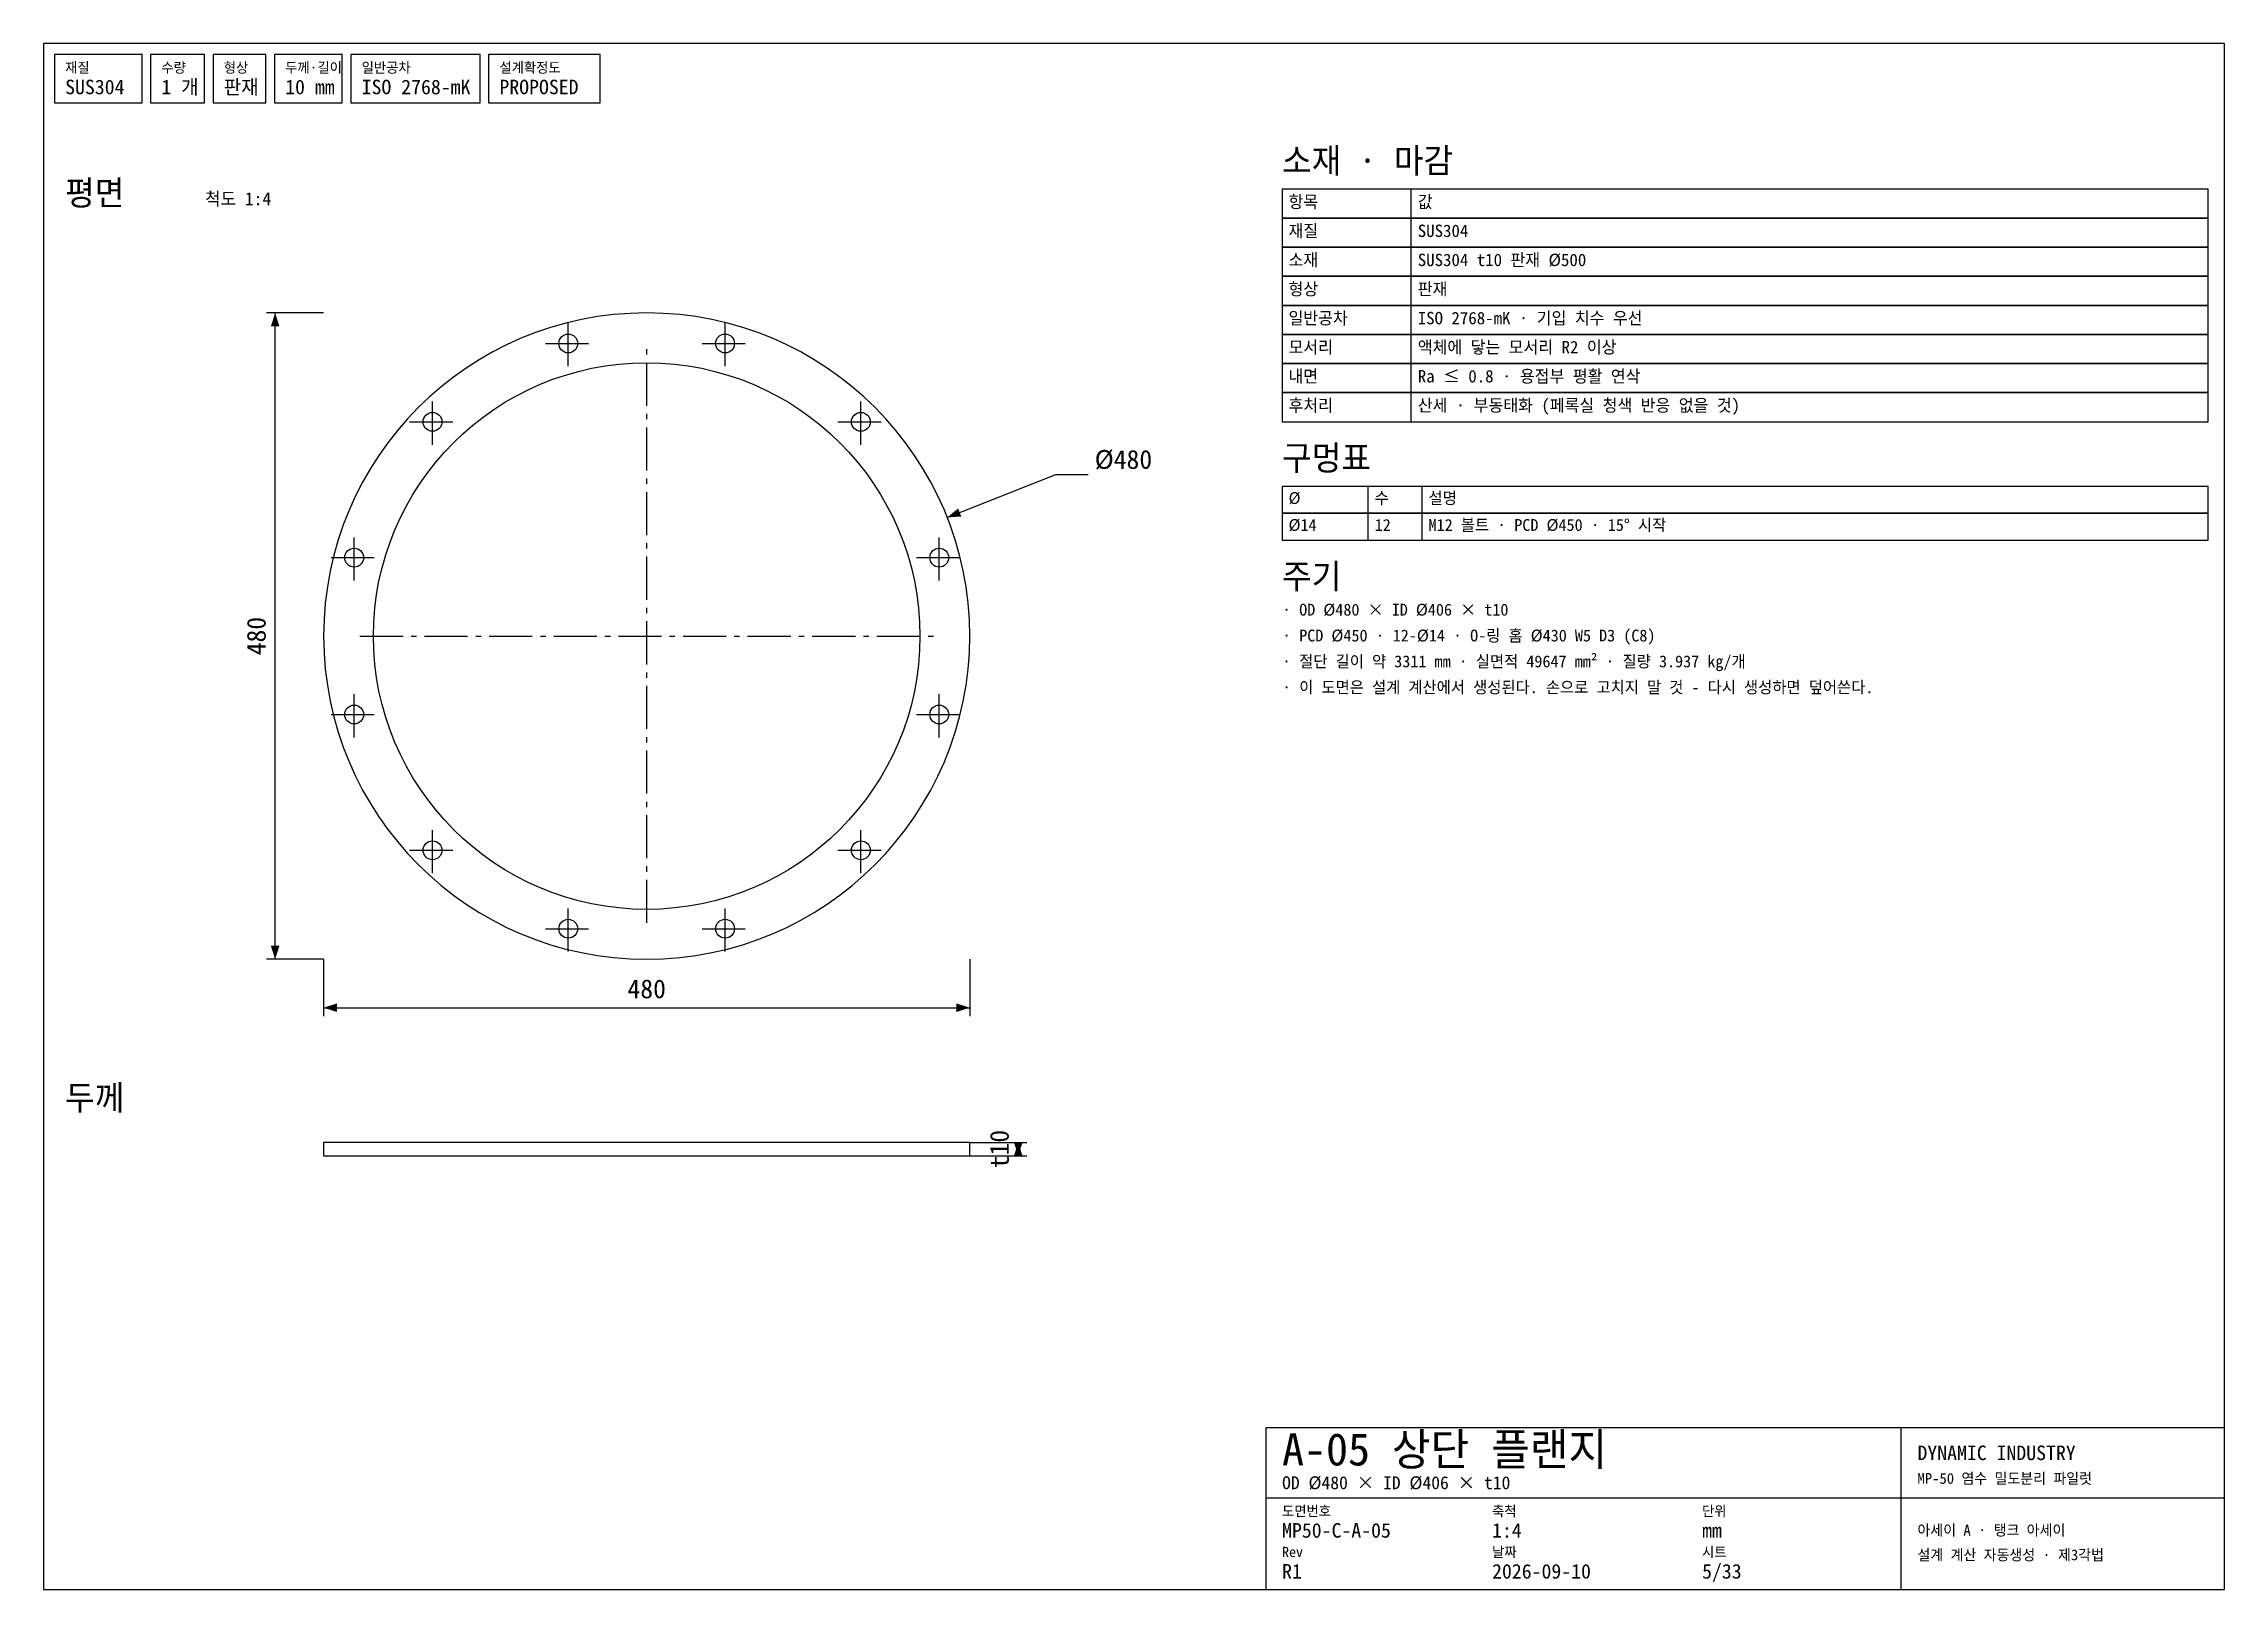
# Model space of a CAD drawing. Header units: millimetres. Extents: x 10 to 415, y 5 to 292.
import ezdxf
from ezdxf.enums import TextEntityAlignment as Align

# ---------------------------------------------------------------- set-up
doc = ezdxf.new("R2010")
doc.units = ezdxf.units.MM
doc.linetypes.add('CENTER', pattern=[12, 8, -1.5, 1, -1.5])
for name, color, linetype in [('CENTER', 2, 'CENTER'), ('CUT', 7, 'CONTINUOUS'), ('DIM', 3, 'CONTINUOUS'), ('FRAME', 7, 'CONTINUOUS'), ('HOLE', 7, 'CONTINUOUS'), ('NOTE', 8, 'CONTINUOUS'), ('TEXT', 3, 'CONTINUOUS')]:
    doc.layers.add(name, color=color, linetype=linetype)

msp = doc.modelspace()

# ---------------------------------------------------------------- linework, layer by layer
at = {"layer": 'CENTER'}
for p, q in [((107.441429, 232.083328), (107.441429, 240.583328)), ((136.558571, 232.083328), (136.558571, 240.583328)), ((103.191429, 236.333328), (111.691429, 236.333328)), ((122, 128.75), (122, 235.25)), ((132.308571, 236.333328), (140.808571, 236.333328)), ((82.225244, 217.524756), (82.225244, 226.024756)), ((161.774756, 217.524756), (161.774756, 226.024756)), ((77.975244, 221.774756), (86.475244, 221.774756)), ((157.524756, 221.774756), (166.024756, 221.774756)), ((67.666672, 192.308571), (67.666672, 200.808571)), ((176.333328, 192.308571), (176.333328, 200.808571)), ((63.416672, 196.558571), (71.916672, 196.558571)), ((172.083328, 196.558571), (180.583328, 196.558571)), ((68.75, 182), (175.25, 182)), ((67.666672, 163.191429), (67.666672, 171.691429)), ((176.333328, 163.191429), (176.333328, 171.691429)), ((63.416672, 167.441429), (71.916672, 167.441429)), ((172.083328, 167.441429), (180.583328, 167.441429)), ((82.225244, 137.975244), (82.225244, 146.475244)), ((161.774756, 137.975244), (161.774756, 146.475244)), ((77.975244, 142.225244), (86.475244, 142.225244)), ((157.524756, 142.225244), (166.024756, 142.225244)), ((107.441429, 123.416672), (107.441429, 131.916672)), ((136.558571, 123.416672), (136.558571, 131.916672)), ((103.191429, 127.666672), (111.691429, 127.666672)), ((132.308571, 127.666672), (140.808571, 127.666672))]:
    msp.add_line(p, q, dxfattribs=at)
at = {"layer": 'CUT'}
msp.add_lwpolyline([(62, 182, 1), (182, 182, 1)], format="xyb", close=True, dxfattribs=at)
msp.add_lwpolyline([(62, 85.5), (182, 85.5), (182, 88), (62, 88)], close=True, dxfattribs=at)
at = {"layer": 'DIM'}
for p, q in [((62, 242), (51.4, 242)), ((53, 122), (53, 242)), ((177.809313, 204.029992), (198, 212)), ((198, 212), (204, 212)), ((62, 122), (51.4, 122)), ((62, 122), (62, 111.4)), ((182, 122), (182, 111.4)), ((62, 113), (182, 113)), ((182, 88), (192.6, 88)), ((182, 85.5), (192.6, 85.5)), ((191, 85.5), (191, 88))]:
    msp.add_line(p, q, dxfattribs=at)
for points in [[(53, 242), (52.2, 239.5), (53.8, 239.5)], [(177.809313, 204.029992), (180.428435, 204.203784), (179.840968, 205.692033)], [(53, 122), (53.8, 124.5), (52.2, 124.5)], [(62, 113), (64.5, 112.2), (64.5, 113.8)], [(182, 113), (179.5, 113.8), (179.5, 112.2)], [(191, 85.5), (191.8, 88), (190.2, 88)], [(191, 88), (190.2, 85.5), (191.8, 85.5)]]:
    msp.add_solid(points, dxfattribs=at)
at = {"layer": 'FRAME'}
for p, q in [((264, 259.6), (264, 265)), ((264, 254.2), (264, 259.6)), ((264, 248.8), (264, 254.2)), ((264, 243.4), (264, 248.8)), ((264, 238), (264, 243.4)), ((264, 232.6), (264, 238)), ((264, 227.2), (264, 232.6)), ((264, 221.8), (264, 227.2)), ((256, 204.8), (256, 209.8)), ((266, 204.8), (266, 209.8)), ((256, 199.8), (256, 204.8)), ((266, 199.8), (266, 204.8)), ((355, 5), (355, 35)), ((237, 22), (415, 22))]:
    msp.add_line(p, q, dxfattribs=at)
for points in [[(10, 5), (415, 5), (415, 292), (10, 292)], [(12, 281), (28.275248, 281), (28.275248, 290), (12, 290)], [(29.875248, 281), (39.860144, 281), (39.860144, 290), (29.875248, 290)], [(41.460144, 281), (51.260144, 281), (51.260144, 290), (41.460144, 290)], [(52.860144, 281), (65.468144, 281), (65.468144, 290), (52.860144, 290)], [(67.068144, 281), (91.051568, 281), (91.051568, 290), (67.068144, 290)], [(92.651568, 281), (113.332784, 281), (113.332784, 290), (92.651568, 290)], [(240, 259.6), (412, 259.6), (412, 265), (240, 265)], [(240, 254.2), (412, 254.2), (412, 259.6), (240, 259.6)], [(240, 248.8), (412, 248.8), (412, 254.2), (240, 254.2)], [(240, 243.4), (412, 243.4), (412, 248.8), (240, 248.8)], [(240, 238), (412, 238), (412, 243.4), (240, 243.4)], [(240, 232.6), (412, 232.6), (412, 238), (240, 238)], [(240, 227.2), (412, 227.2), (412, 232.6), (240, 232.6)], [(240, 221.8), (412, 221.8), (412, 227.2), (240, 227.2)], [(240, 204.8), (412, 204.8), (412, 209.8), (240, 209.8)], [(240, 199.8), (412, 199.8), (412, 204.8), (240, 204.8)], [(237, 5), (415, 5), (415, 35), (237, 35)]]:
    msp.add_lwpolyline(points, close=True, dxfattribs=at)
at = {"layer": 'HOLE'}
for points in [[(105.691429, 236.333328, -1), (109.191429, 236.333328, -1)], [(134.808571, 236.333328, -1), (138.308571, 236.333328, -1)], [(71.25, 182, -1), (172.75, 182, -1)], [(80.475244, 221.774756, -1), (83.975244, 221.774756, -1)], [(160.024756, 221.774756, -1), (163.524756, 221.774756, -1)], [(65.916672, 196.558571, -1), (69.416672, 196.558571, -1)], [(174.583328, 196.558571, -1), (178.083328, 196.558571, -1)], [(65.916672, 167.441429, -1), (69.416672, 167.441429, -1)], [(174.583328, 167.441429, -1), (178.083328, 167.441429, -1)], [(80.475244, 142.225244, -1), (83.975244, 142.225244, -1)], [(160.024756, 142.225244, -1), (163.524756, 142.225244, -1)], [(105.691429, 127.666672, -1), (109.191429, 127.666672, -1)], [(134.808571, 127.666672, -1), (138.308571, 127.666672, -1)]]:
    msp.add_lwpolyline(points, format="xyb", close=True, dxfattribs=at)

# ---------------------------------------------------------------- texts
at = {"layer": 'DIM'}
msp.add_text('Ø480', height=3.5, dxfattribs=at).set_placement((205.2, 213.05))
for s, p in [('480', (51.25, 182)), ('t10', (189.25, 86.75))]:
    msp.add_text(s, height=3.5, rotation=90, dxfattribs=at).set_placement(p, align=Align.CENTER)
msp.add_text('480', height=3.5, dxfattribs=at).set_placement((122, 114.75), align=Align.CENTER)
at = {"layer": 'FRAME'}
for s, height, p in [('SUS304', 2.7, (14, 282.6)), ('1 개', 2.7, (31.875248, 282.6)), ('판재', 2.7, (43.460144, 282.6)), ('10 mm', 2.7, (54.860144, 282.6)), ('ISO 2768-mK', 2.7, (69.068144, 282.6)), ('PROPOSED', 2.7, (94.651568, 282.6)), ('소재 · 마감', 4.6, (240, 268)), ('평면', 4.6, (14, 262)), ('항목', 2.3, (241.2, 261.495)), ('값', 2.3, (265.2, 261.495)), ('구멍표', 4.6, (240, 212.8)), ('Ø', 2.2, (241.2, 206.53)), ('수', 2.2, (257.2, 206.53)), ('설명', 2.2, (267.2, 206.53)), ('주기', 4.6, (240, 190.8)), ('두께', 4.6, (14, 94)), ('A-05 상단 플랜지', 6, (240, 28)), ('DYNAMIC INDUSTRY', 2.7, (358, 29))]:
    msp.add_text(s, height=height, dxfattribs=at).set_placement(p)
at = {"layer": 'NOTE'}
for s, p in [('· OD Ø480 × ID Ø406 × t10', (240, 185.8)), ('· PCD Ø450 · 12-Ø14 · O-링 홈 Ø430 W5 D3 (C8)', (240, 181)), ('· 절단 길이 약 3311 mm · 실면적 49647 mm² · 질량 3.937 kg/개', (240, 176.2)), ('· 이 도면은 설계 계산에서 생성된다. 손으로 고치지 말 것 - 다시 생성하면 덮어쓴다.', (240, 171.4))]:
    msp.add_text(s, height=2.2, dxfattribs=at).set_placement(p)
at = {"layer": 'TEXT'}
for s, height, p in [('재질', 1.9, (14, 286.6)), ('수량', 1.9, (31.875248, 286.6)), ('형상', 1.9, (43.460144, 286.6)), ('두께·길이', 1.9, (54.860144, 286.6)), ('일반공차', 1.9, (69.068144, 286.6)), ('설계확정도', 1.9, (94.651568, 286.6)), ('척도 1:4', 2.4, (40, 262)), ('재질', 2.3, (241.2, 256.095)), ('SUS304', 2.3, (265.2, 256.095)), ('소재', 2.3, (241.2, 250.695)), ('SUS304 t10 판재 Ø500', 2.3, (265.2, 250.695)), ('형상', 2.3, (241.2, 245.295)), ('판재', 2.3, (265.2, 245.295)), ('일반공차', 2.3, (241.2, 239.895)), ('ISO 2768-mK · 기입 치수 우선', 2.3, (265.2, 239.895)), ('모서리', 2.3, (241.2, 234.495)), ('액체에 닿는 모서리 R2 이상', 2.3, (265.2, 234.495)), ('내면', 2.3, (241.2, 229.095)), ('Ra ≤ 0.8 · 용접부 평활 연삭', 2.3, (265.2, 229.095)), ('후처리', 2.3, (241.2, 223.695)), ('산세 · 부동태화 (페록실 청색 반응 없을 것)', 2.3, (265.2, 223.695)), ('Ø14', 2.2, (241.2, 201.53)), ('12', 2.2, (257.2, 201.53)), ('M12 볼트 · PCD Ø450 · 15° 시작', 2.2, (267.2, 201.53)), ('OD Ø480 × ID Ø406 × t10', 2.4, (240, 23.6)), ('MP-50 염수 밀도분리 파일럿', 2, (358, 24.6)), ('도면번호', 1.9, (240, 18.6)), ('축척', 1.9, (279, 18.6)), ('단위', 1.9, (318, 18.6)), ('MP50-C-A-05', 2.7, (240, 14.6)), ('1:4', 2.7, (279, 14.6)), ('mm', 2.7, (318, 14.6)), ('아세이 A · 탱크 아세이', 2, (358, 15)), ('Rev', 1.9, (240, 11)), ('날짜', 1.9, (279, 11)), ('시트', 1.9, (318, 11)), ('설계 계산 자동생성 · 제3각법', 2, (358, 10.4)), ('R1', 2.7, (240, 7)), ('2026-09-10', 2.7, (279, 7)), ('5/33', 2.7, (318, 7))]:
    msp.add_text(s, height=height, dxfattribs=at).set_placement(p)

doc.saveas('drawing.dxf')
